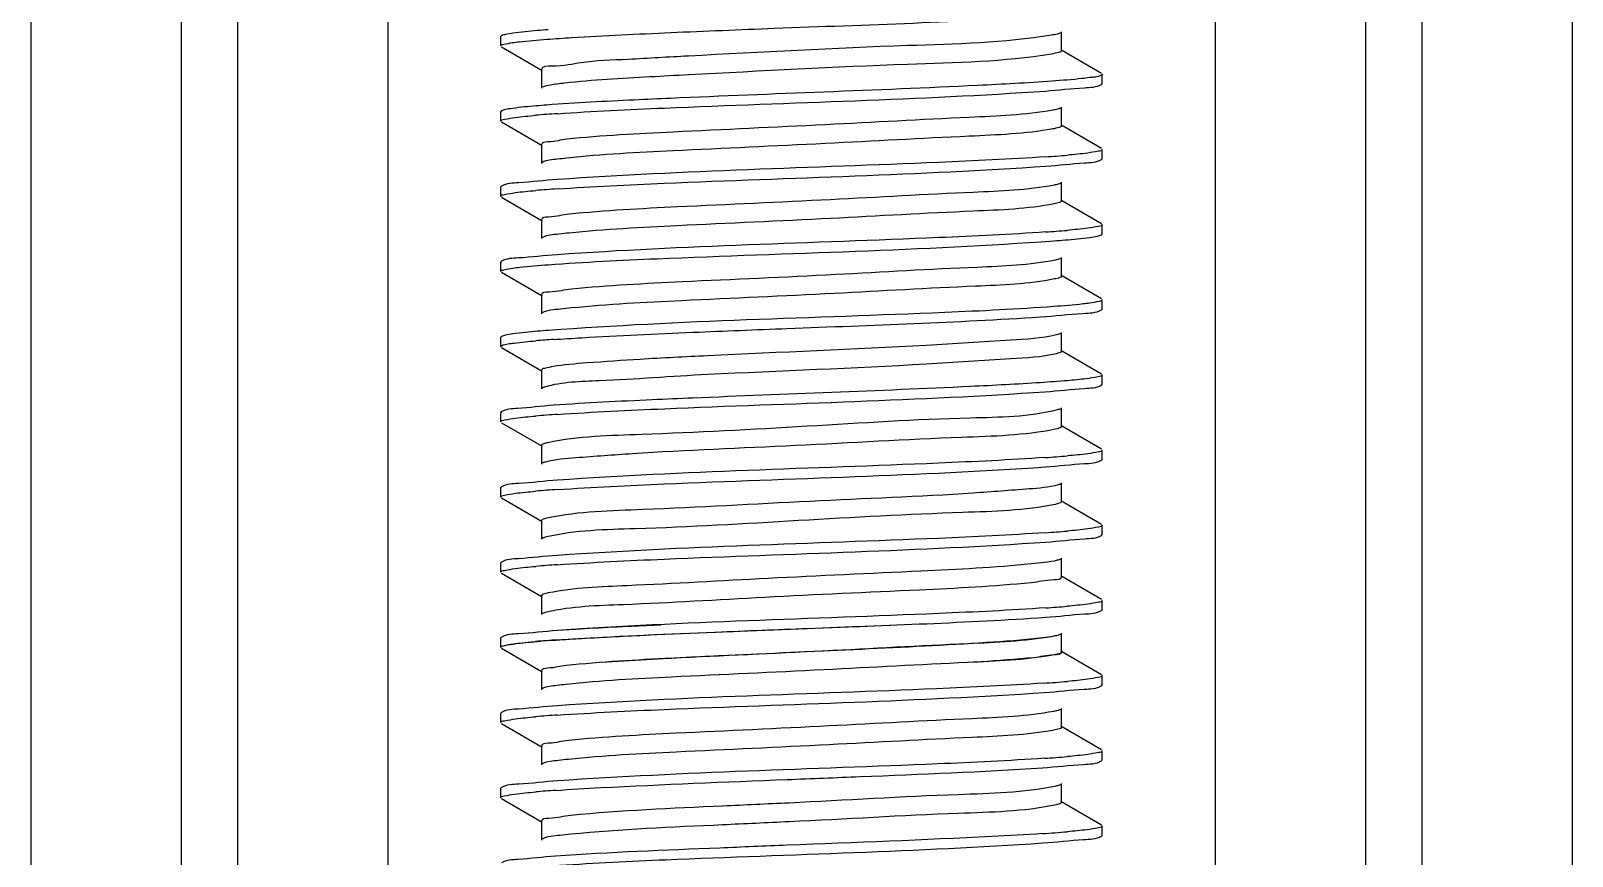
# Model space of a CAD drawing. Extents: x 27938 to 1042331, y -235042 to 1535213.
# Drawn here: x 707864.7 to 708352.9, y 731144.6 to 731406 of the extents above; entities that cross this region are included whole.
import ezdxf

# ---------------------------------------------------------------- set-up
doc = ezdxf.new("R2010")
doc.units = 0
doc.header["$LTSCALE"] = 1000
doc.header["$MEASUREMENT"] = 0

msp = doc.modelspace()

# ---------------------------------------------------------------- linework, layer by layer
at = {"linetype": 'Continuous'}
for p, q in [((707864.69, 733136.51), (707864.69, 728395.48)), ((707912.32, 733136.51), (707912.32, 728395.48)), ((707930.18, 733136.51), (707930.18, 728395.48)), ((707977.8, 733136.51), (707977.8, 728395.48)), ((708239.75, 733136.51), (708239.75, 728395.48)), ((708287.37, 733136.51), (708287.37, 728395.48)), ((708305.23, 733136.51), (708305.23, 728395.48)), ((708352.86, 733136.51), (708352.86, 728395.48)), ((708013.75, 731404.45), (708013.52, 731404.19)), ((708013.52, 731401.22), (708013.52, 731404.19)), ((708013.52, 731401.22), (708013.52, 731404.19)), ((708191.14, 731399.73), (708191.14, 731405.68)), ((708013.75, 731400.96), (708026.67, 731393.47)), ((708203.8, 731392.55), (708190.88, 731400.03)), ((708026.41, 731393.78), (708026.41, 731387.82)), ((708204.03, 731389.31), (708204.03, 731392.29)), ((708204.03, 731389.31), (708204.03, 731392.29)), ((708027.06, 731388.3), (708026.67, 731388.12)), ((708203.8, 731389.05), (708204.03, 731389.31)), ((708013.75, 731380.64), (708013.52, 731380.38)), ((708013.52, 731377.4), (708013.52, 731380.38)), ((708013.52, 731377.4), (708013.52, 731380.38)), ((708191.14, 731375.92), (708191.14, 731381.87)), ((708013.75, 731377.14), (708026.67, 731369.66)), ((708203.8, 731368.74), (708190.88, 731376.22)), ((708026.41, 731369.96), (708026.41, 731364.01)), ((708203.8, 731365.24), (708204.03, 731365.5)), ((708204.03, 731365.5), (708204.03, 731368.47)), ((708204.03, 731365.5), (708204.03, 731368.47)), ((708013.75, 731356.83), (708013.52, 731356.57)), ((708013.52, 731353.59), (708013.52, 731356.57)), ((708013.52, 731353.59), (708013.52, 731356.57)), ((708191.14, 731352.1), (708191.14, 731358.06)), ((708013.75, 731353.33), (708026.67, 731345.85)), ((708203.8, 731344.92), (708190.88, 731352.4)), ((708026.41, 731346.15), (708026.41, 731340.2)), ((708203.8, 731341.42), (708204.03, 731341.69)), ((708204.03, 731341.69), (708204.03, 731344.66)), ((708204.03, 731341.69), (708204.03, 731344.66)), ((708013.75, 731333.02), (708013.52, 731332.76)), ((708013.52, 731329.78), (708013.52, 731332.76)), ((708013.52, 731329.78), (708013.52, 731332.76)), ((708191.14, 731328.29), (708191.14, 731334.24)), ((708013.75, 731329.52), (708026.67, 731322.04)), ((708203.8, 731321.11), (708190.88, 731328.59)), ((708026.41, 731322.34), (708026.41, 731316.38)), ((708203.8, 731317.61), (708204.03, 731317.87)), ((708204.03, 731317.87), (708204.03, 731320.85)), ((708204.03, 731317.87), (708204.03, 731320.85)), ((708013.75, 731309.2), (708013.52, 731308.94)), ((708013.52, 731305.97), (708013.52, 731308.94)), ((708013.52, 731305.97), (708013.52, 731308.94)), ((708191.14, 731304.48), (708191.14, 731310.43)), ((708013.75, 731305.7), (708026.67, 731298.22)), ((708203.8, 731297.3), (708190.88, 731304.78)), ((708026.41, 731298.52), (708026.41, 731292.57)), ((708204.03, 731294.06), (708204.03, 731297.04)), ((708204.03, 731294.06), (708204.03, 731297.04)), ((708203.8, 731293.8), (708204.03, 731294.06)), ((708013.75, 731285.39), (708013.52, 731285.13)), ((708013.52, 731282.15), (708013.52, 731285.13)), ((708013.52, 731282.15), (708013.52, 731285.13)), ((708191.14, 731280.66), (708191.14, 731286.62)), ((708013.75, 731281.89), (708026.67, 731274.41)), ((708189.8, 731279.98), (708189.1, 731279.82)), ((708203.8, 731273.48), (708190.88, 731280.97)), ((708026.41, 731274.71), (708026.41, 731268.76)), ((708204.03, 731270.25), (708204.03, 731273.22)), ((708204.03, 731270.25), (708204.03, 731273.22)), ((708203.8, 731269.99), (708204.03, 731270.25)), ((708191.14, 731256.85), (708191.14, 731262.81)), ((708013.75, 731261.58), (708013.52, 731261.32)), ((708013.52, 731258.34), (708013.52, 731261.32)), ((708013.52, 731258.34), (708013.52, 731261.32)), ((708013.75, 731258.08), (708026.67, 731250.6)), ((708190.08, 731256.24), (708189.14, 731256.01)), ((708203.8, 731249.67), (708190.88, 731257.15)), ((708026.41, 731250.9), (708026.41, 731244.95)), ((708204.03, 731246.43), (708204.03, 731249.41)), ((708204.03, 731246.43), (708204.03, 731249.41)), ((708203.8, 731246.17), (708204.03, 731246.43)), ((708191.14, 731233.04), (708191.14, 731238.99)), ((708013.75, 731237.76), (708013.52, 731237.5)), ((708013.52, 731234.53), (708013.52, 731237.5)), ((708013.52, 731234.53), (708013.52, 731237.5)), ((708013.75, 731234.27), (708026.67, 731226.78)), ((708203.8, 731225.86), (708190.88, 731233.34)), ((708026.41, 731227.09), (708026.41, 731221.13)), ((708204.03, 731222.62), (708204.03, 731225.6)), ((708204.03, 731222.62), (708204.03, 731225.6)), ((708203.8, 731222.36), (708204.03, 731222.62)), ((708013.75, 731213.95), (708013.52, 731213.69)), ((708013.75, 731213.95), (708013.52, 731213.69)), ((708013.52, 731210.72), (708013.52, 731213.69)), ((708013.52, 731210.72), (708013.52, 731213.69)), ((708013.52, 731210.71), (708013.52, 731213.69)), ((708013.52, 731210.71), (708013.52, 731213.69)), ((708191.14, 731209.23), (708191.14, 731215.18)), ((708191.14, 731209.23), (708191.14, 731215.18)), ((708013.75, 731210.46), (708026.67, 731202.97)), ((708013.75, 731210.45), (708021.62, 731205.9)), ((708203.8, 731202.05), (708190.88, 731209.53)), ((708197.15, 731205.9), (708190.88, 731209.53)), ((708026.41, 731203.28), (708026.41, 731197.32)), ((708204.03, 731198.81), (708204.03, 731201.79)), ((708204.03, 731198.81), (708204.03, 731201.79)), ((708203.8, 731198.55), (708204.03, 731198.81)), ((708013.75, 731190.14), (708013.52, 731189.88)), ((708013.52, 731186.9), (708013.52, 731189.88)), ((708013.52, 731186.9), (708013.52, 731189.88)), ((708191.14, 731185.42), (708191.14, 731191.37)), ((708013.75, 731186.64), (708026.67, 731179.16)), ((708203.8, 731178.23), (708190.88, 731185.72)), ((708026.41, 731179.46), (708026.41, 731173.51)), ((708203.8, 731174.74), (708204.03, 731175)), ((708204.03, 731175), (708204.03, 731177.97)), ((708204.03, 731175), (708204.03, 731177.97)), ((708013.75, 731166.33), (708013.52, 731166.07)), ((708013.52, 731163.09), (708013.52, 731166.07)), ((708013.52, 731163.09), (708013.52, 731166.07)), ((708191.14, 731161.6), (708191.14, 731167.56)), ((708013.75, 731162.83), (708026.67, 731155.35)), ((708203.8, 731154.42), (708190.88, 731161.9)), ((708026.41, 731155.65), (708026.41, 731149.7)), ((708203.8, 731150.92), (708204.03, 731151.18)), ((708204.03, 731151.18), (708204.03, 731154.16)), ((708204.03, 731151.18), (708204.03, 731154.16))]:
    msp.add_line(p, q, dxfattribs=at)
for centre, radius, start, end in [((708058.84, 730971.56), 409.13, 93.8351, 94.8035), ((708158.76, 731773.66), 408.46, 273.8387, 274.8044), ((708058.68, 730949.77), 407.09, 93.8488, 94.8033), ((708158.86, 731748.68), 407.29, 273.8479, 274.803), ((708057.23, 730920.34), 388.84, 93.9793, 94.8029), ((708058.91, 730875.43), 410, 93.8293, 94.8034), ((708158.61, 731680.36), 410.42, 273.8243, 274.8053), ((708058.84, 730852.46), 409.17, 93.8348, 94.8035), ((708158.76, 731654.63), 408.5, 273.8383, 274.8044), ((708058.68, 730830.65), 407.16, 93.8484, 94.8033), ((708158.86, 731629.62), 407.3, 273.8478, 274.803), ((708058.88, 730804.39), 409.61, 93.832, 94.8034), ((708054.58, 730857.1), 356.73, 94.4326, 94.598), ((708157.94, 731617.21), 418.74, 273.7685, 274.8061), ((708058.92, 730780.05), 410.14, 93.8284, 94.8033), ((708158.31, 731588.76), 414.08, 273.7992, 274.806), ((708057.97, 730768.16), 398.17, 93.9046, 94.8082), ((708157.4, 731576.5), 425.67, 273.7272, 274.8014)]:
    msp.add_arc(centre, radius, start, end, dxfattribs=at)
for points, knots in [([(708067.36, 731405.47), (708078.27, 731405.95), (708118.54, 731407.64), (708158.84, 731408.79), (708188.14, 731410.9)], [0, 0, 0, 0, 0.271117, 1, 1, 1, 1]), ([(708017.36, 731405.27), (708016.57, 731405.16), (708015.37, 731404.95), (708014.13, 731404.67), (708013.75, 731404.45)], [0, 0, 0, 0, 0.642818, 1, 1, 1, 1]), ([(708028.58, 731406.35), (708027.42, 731406.27), (708023.68, 731405.97), (708019.94, 731405.64), (708017.36, 731405.27)], [0, 0, 0, 0, 0.307553, 1, 1, 1, 1]), ([(708028.12, 731403.34), (708030.74, 731403.54), (708043.81, 731404.4), (708056.9, 731405), (708067.36, 731405.47)], [0, 0, 0, 0, 0.200445, 1, 1, 1, 1]), ([(708187.91, 731404.62), (708172.89, 731402.12), (708134.34, 731401.4), (708096.09, 731399.21), (708072.96, 731398.02)], [0, 0, 0, 0, 0.396629, 1, 1, 1, 1]), ([(708190.87, 731405.38), (708190.55, 731405.19), (708189.54, 731404.92), (708188.54, 731404.72), (708187.91, 731404.62)], [0, 0, 0, 0, 0.371007, 1, 1, 1, 1]), ([(708013.52, 731401.22), (708013.52, 731401.58), (708015.34, 731401.9), (708016.31, 731402.15), (708017.25, 731402.28)], [0, 0, 0, 0, 0.275146, 1, 1, 1, 1]), ([(708017.25, 731402.28), (708017.94, 731402.38), (708021.55, 731402.83), (708025.19, 731403.12), (708028.12, 731403.34)], [0, 0, 0, 0, 0.191295, 1, 1, 1, 1]), ([(708191.14, 731399.73), (708191.13, 731399.4), (708189.61, 731399.01), (708188.72, 731398.8), (708187.91, 731398.66)], [0, 0, 0, 0, 0.282134, 1, 1, 1, 1]), ([(708072.96, 731398.02), (708066.59, 731397.7), (708055.62, 731396.93), (708040.02, 731396.46), (708032.94, 731394.63), (708026.41, 731394.9), (708026.41, 731393.78)], [0, 0, 0, 0, 0.408517, 0.726153, 0.927696, 1, 1, 1, 1]), ([(708187.91, 731398.66), (708172.89, 731396.17), (708134.34, 731395.45), (708096.09, 731393.25), (708072.96, 731392.07)], [0, 0, 0, 0, 0.396629, 1, 1, 1, 1]), ([(708033.74, 731389.43), (708032.97, 731389.35), (708030.73, 731389.05), (708028.45, 731388.81), (708027.06, 731388.3)], [0, 0, 0, 0, 0.345772, 1, 1, 1, 1]), ([(708072.96, 731392.07), (708068.87, 731391.86), (708055.79, 731391.14), (708042.69, 731390.43), (708033.74, 731389.43)], [0, 0, 0, 0, 0.312724, 1, 1, 1, 1]), ([(708188.14, 731390.07), (708180.3, 731389.5), (708140.05, 731387.39), (708099.77, 731386.06), (708067.36, 731384.63)], [0, 0, 0, 0, 0.195012, 1, 1, 1, 1]), ([(708199.96, 731391.18), (708199.21, 731391.07), (708195.28, 731390.6), (708191.33, 731390.3), (708188.14, 731390.07)], [0, 0, 0, 0, 0.191606, 1, 1, 1, 1]), ([(708204.03, 731392.29), (708204.03, 731392.16), (708202.57, 731391.26), (708201.25, 731391.35), (708199.96, 731391.18)], [0, 0, 0, 0, 0.088343, 1, 1, 1, 1]), ([(708067.36, 731384.63), (708063.51, 731384.46), (708050.42, 731383.86), (708037.34, 731383.2), (708028.12, 731382.51)], [0, 0, 0, 0, 0.294264, 1, 1, 1, 1]), ([(708031.48, 731379.77), (708042.76, 731380.54), (708094.3, 731383.02), (708145.91, 731384.21), (708186.11, 731386.95)], [0, 0, 0, 0, 0.219188, 1, 1, 1, 1]), ([(708186.11, 731386.95), (708190.2, 731387.23), (708195.94, 731388.02), (708202.2, 731388.13), (708203.8, 731389.05)], [0, 0, 0, 0, 0.690234, 1, 1, 1, 1]), ([(708017.25, 731381.44), (708016.49, 731381.33), (708015.32, 731381.13), (708014.12, 731380.86), (708013.75, 731380.64)], [0, 0, 0, 0, 0.641633, 1, 1, 1, 1]), ([(708028.12, 731382.51), (708027.01, 731382.42), (708023.38, 731382.13), (708019.74, 731381.8), (708017.25, 731381.44)], [0, 0, 0, 0, 0.307541, 1, 1, 1, 1]), ([(708188.35, 731380.88), (708179.64, 731379.33), (708155.51, 731378.38), (708115.47, 731376.13), (708072.95, 731374.23), (708045.62, 731372.84), (708034.44, 731371.65)], [0, 0, 0, 0, 0.172177, 0.467909, 0.781292, 1, 1, 1, 1]), ([(708190.87, 731381.57), (708190.59, 731381.4), (708189.74, 731381.15), (708188.89, 731380.98), (708188.35, 731380.88)], [0, 0, 0, 0, 0.377707, 1, 1, 1, 1]), ([(708013.52, 731377.4), (708013.52, 731377.84), (708015.81, 731378.12), (708016.96, 731378.44), (708018.11, 731378.59)], [0, 0, 0, 0, 0.271545, 1, 1, 1, 1]), ([(708188.35, 731374.93), (708179.64, 731373.37), (708155.51, 731372.42), (708115.47, 731370.18), (708072.95, 731368.28), (708045.62, 731366.89), (708034.44, 731365.7)], [0, 0, 0, 0, 0.172177, 0.467909, 0.781292, 1, 1, 1, 1]), ([(708191.14, 731375.92), (708191.13, 731375.63), (708189.84, 731375.24), (708189.05, 731375.05), (708188.35, 731374.93)], [0, 0, 0, 0, 0.285905, 1, 1, 1, 1]), ([(708034.44, 731371.65), (708032.43, 731371.44), (708030.52, 731370.84), (708026.41, 731370.7), (708026.41, 731369.96)], [0, 0, 0, 0, 0.73335, 1, 1, 1, 1]), ([(708034.44, 731365.7), (708033.46, 731365.59), (708030.89, 731365.21), (708028.1, 731365.14), (708026.67, 731364.31)], [0, 0, 0, 0, 0.372967, 1, 1, 1, 1]), ([(708186.11, 731366.11), (708174.83, 731365.34), (708123.28, 731362.86), (708071.68, 731361.67), (708031.48, 731358.93)], [0, 0, 0, 0, 0.219095, 1, 1, 1, 1]), ([(708186.19, 731363.14), (708190.26, 731363.42), (708195.98, 731364.21), (708202.21, 731364.32), (708203.8, 731365.24)], [0, 0, 0, 0, 0.690139, 1, 1, 1, 1]), ([(708204.03, 731368.47), (708204.03, 731368.04), (708201.76, 731367.76), (708200.61, 731367.45), (708199.46, 731367.3)], [0, 0, 0, 0, 0.271629, 1, 1, 1, 1]), ([(708031.35, 731355.95), (708042.64, 731356.72), (708094.25, 731359.21), (708145.93, 731360.39), (708186.19, 731363.14)], [0, 0, 0, 0, 0.218979, 1, 1, 1, 1]), ([(708031.48, 731358.93), (708027.37, 731358.65), (708021.62, 731357.86), (708015.35, 731357.75), (708013.75, 731356.83)], [0, 0, 0, 0, 0.690277, 1, 1, 1, 1]), ([(708188.76, 731357.14), (708180.35, 731355.52), (708156.6, 731354.67), (708116.92, 731352.36), (708074.22, 731350.5), (708046.59, 731349.08), (708035.17, 731347.91)], [0, 0, 0, 0, 0.167069, 0.460858, 0.776177, 1, 1, 1, 1]), ([(708190.87, 731357.75), (708190.63, 731357.61), (708189.92, 731357.39), (708189.21, 731357.23), (708188.76, 731357.14)], [0, 0, 0, 0, 0.385224, 1, 1, 1, 1]), ([(708013.52, 731353.59), (708013.52, 731354.02), (708015.79, 731354.31), (708016.94, 731354.62), (708018.09, 731354.77)], [0, 0, 0, 0, 0.271633, 1, 1, 1, 1]), ([(708188.76, 731351.19), (708180.35, 731349.57), (708156.6, 731348.72), (708116.92, 731346.41), (708074.22, 731344.54), (708046.59, 731343.13), (708035.17, 731341.96)], [0, 0, 0, 0, 0.167069, 0.460858, 0.776177, 1, 1, 1, 1]), ([(708191.13, 731352.1), (708191.13, 731351.85), (708190.05, 731351.47), (708189.36, 731351.31), (708188.76, 731351.19)], [0, 0, 0, 0, 0.290456, 1, 1, 1, 1]), ([(708035.17, 731347.91), (708032.98, 731347.69), (708030.92, 731347.03), (708026.41, 731346.95), (708026.42, 731346.15)], [0, 0, 0, 0, 0.734177, 1, 1, 1, 1]), ([(708035.17, 731341.96), (708034.1, 731341.85), (708031.29, 731341.44), (708028.23, 731341.4), (708026.67, 731340.5)], [0, 0, 0, 0, 0.374915, 1, 1, 1, 1]), ([(708186.19, 731342.3), (708174.9, 731341.53), (708123.29, 731339.05), (708071.61, 731337.86), (708031.35, 731335.11)], [0, 0, 0, 0, 0.219017, 1, 1, 1, 1]), ([(708188.74, 731339.51), (708189.9, 731339.59), (708193.7, 731339.89), (708197.5, 731340.23), (708200.12, 731340.6)], [0, 0, 0, 0, 0.307338, 1, 1, 1, 1]), ([(708204.03, 731344.66), (708204.03, 731344.23), (708201.75, 731343.94), (708200.6, 731343.63), (708199.45, 731343.48)], [0, 0, 0, 0, 0.271602, 1, 1, 1, 1]), ([(708200.12, 731340.6), (708200.92, 731340.71), (708202.15, 731340.92), (708203.41, 731341.2), (708203.8, 731341.42)], [0, 0, 0, 0, 0.643592, 1, 1, 1, 1]), ([(708028.63, 731331.94), (708040.09, 731332.79), (708093.46, 731335.39), (708146.91, 731336.45), (708188.74, 731339.51)], [0, 0, 0, 0, 0.215017, 1, 1, 1, 1]), ([(708013.52, 731329.78), (708013.52, 731330.15), (708015.41, 731330.47), (708016.41, 731330.72), (708017.38, 731330.86)], [0, 0, 0, 0, 0.274546, 1, 1, 1, 1]), ([(708031.35, 731335.11), (708027.28, 731334.83), (708021.57, 731334.04), (708015.34, 731333.93), (708013.75, 731333.02)], [0, 0, 0, 0, 0.690149, 1, 1, 1, 1]), ([(708017.38, 731330.86), (708018.09, 731330.96), (708021.83, 731331.42), (708025.59, 731331.72), (708028.63, 731331.94)], [0, 0, 0, 0, 0.19129, 1, 1, 1, 1]), ([(708189.14, 731333.41), (708181.03, 731331.7), (708157.67, 731330.98), (708118.38, 731328.58), (708075.51, 731326.76), (708047.59, 731325.33), (708035.93, 731324.18)], [0, 0, 0, 0, 0.161939, 0.453776, 0.771039, 1, 1, 1, 1]), ([(708190.87, 731333.94), (708190.67, 731333.82), (708190.09, 731333.62), (708189.5, 731333.48), (708189.14, 731333.41)], [0, 0, 0, 0, 0.393704, 1, 1, 1, 1]), ([(708188.94, 731327.41), (708180.72, 731325.76), (708157.31, 731324.97), (708118, 731322.63), (708075.3, 731320.79), (708047.52, 731319.37), (708035.93, 731318.22)], [0, 0, 0, 0, 0.164046, 0.455922, 0.77202, 1, 1, 1, 1]), ([(708191.13, 731328.29), (708191.13, 731328.06), (708190.15, 731327.67), (708189.5, 731327.53), (708188.94, 731327.41)], [0, 0, 0, 0, 0.292762, 1, 1, 1, 1]), ([(708035.93, 731324.18), (708033.55, 731323.94), (708031.33, 731323.22), (708026.41, 731323.2), (708026.42, 731322.34)], [0, 0, 0, 0, 0.734857, 1, 1, 1, 1]), ([(708035.93, 731318.22), (708034.75, 731318.11), (708031.7, 731317.67), (708028.36, 731317.67), (708026.67, 731316.69)], [0, 0, 0, 0, 0.376685, 1, 1, 1, 1]), ([(708188.74, 731318.67), (708177.24, 731317.83), (708123.87, 731315.23), (708070.42, 731314.18), (708028.63, 731311.11)], [0, 0, 0, 0, 0.215701, 1, 1, 1, 1]), ([(708184.48, 731315.4), (708188.96, 731315.69), (708195.22, 731316.56), (708202.06, 731316.62), (708203.8, 731317.61)], [0, 0, 0, 0, 0.691739, 1, 1, 1, 1]), ([(708200.12, 731319.76), (708199.39, 731319.66), (708195.61, 731319.2), (708191.81, 731318.9), (708188.74, 731318.67)], [0, 0, 0, 0, 0.191465, 1, 1, 1, 1]), ([(708204.03, 731320.85), (708204.03, 731320.47), (708202.11, 731320.16), (708201.1, 731319.9), (708200.12, 731319.76)], [0, 0, 0, 0, 0.27426, 1, 1, 1, 1]), ([(708074.38, 731310.52), (708084.34, 731310.94), (708121.05, 731312.45), (708157.77, 731313.65), (708184.48, 731315.4)], [0, 0, 0, 0, 0.271359, 1, 1, 1, 1]), ([(708013.52, 731305.97), (708013.52, 731306.1), (708015.07, 731307.02), (708016.44, 731306.92), (708017.79, 731307.1)], [0, 0, 0, 0, 0.087421, 1, 1, 1, 1]), ([(708017.38, 731310.02), (708016.59, 731309.91), (708015.37, 731309.7), (708014.14, 731309.42), (708013.75, 731309.2)], [0, 0, 0, 0, 0.642986, 1, 1, 1, 1]), ([(708028.63, 731311.11), (708027.48, 731311.02), (708023.72, 731310.73), (708019.96, 731310.39), (708017.38, 731310.02)], [0, 0, 0, 0, 0.307532, 1, 1, 1, 1]), ([(708030.24, 731308.25), (708033.22, 731308.45), (708047.92, 731309.37), (708062.64, 731310.02), (708074.38, 731310.52)], [0, 0, 0, 0, 0.202501, 1, 1, 1, 1]), ([(708189.49, 731309.67), (708184.77, 731308.58), (708170.93, 731307.81), (708134.19, 731305.35), (708102.12, 731304.22), (708079.04, 731303.08)], [0, 0, 0, 0, 0.131194, 0.373535, 1, 1, 1, 1]), ([(708190.87, 731310.13), (708190.7, 731310.03), (708190.24, 731309.86), (708189.77, 731309.74), (708189.49, 731309.67)], [0, 0, 0, 0, 0.40332, 1, 1, 1, 1]), ([(708079.04, 731303.08), (708071.91, 731302.73), (708059.05, 731302.08), (708043.11, 731300.99), (708032.3, 731300.15), (708028.17, 731299.28), (708026.41, 731298.89), (708026.42, 731298.52)], [0, 0, 0, 0, 0.404312, 0.722616, 0.926229, 0.979509, 1, 1, 1, 1]), ([(708189.49, 731303.72), (708184.77, 731302.63), (708170.93, 731301.86), (708134.19, 731299.4), (708102.12, 731298.26), (708079.04, 731297.12)], [0, 0, 0, 0, 0.131194, 0.373535, 1, 1, 1, 1]), ([(708191.13, 731304.48), (708191.13, 731304.29), (708190.42, 731303.94), (708189.91, 731303.81), (708189.49, 731303.72)], [0, 0, 0, 0, 0.302831, 1, 1, 1, 1]), ([(708079.04, 731297.12), (708067.59, 731296.56), (708050.5, 731295.13), (708032.99, 731294.8), (708027.43, 731293.17)], [0, 0, 0, 0, 0.664278, 1, 1, 1, 1]), ([(708204.03, 731297.04), (708204.03, 731296.56), (708201.5, 731296.3), (708200.25, 731295.95), (708198.98, 731295.8)], [0, 0, 0, 0, 0.270133, 1, 1, 1, 1]), ([(708027.43, 731293.17), (708027.28, 731293.12), (708027.03, 731293.04), (708026.78, 731292.93), (708026.67, 731292.87)], [0, 0, 0, 0, 0.571302, 1, 1, 1, 1]), ([(708031.53, 731284.52), (708042.8, 731285.29), (708094.28, 731287.77), (708145.83, 731288.96), (708185.98, 731291.69)], [0, 0, 0, 0, 0.219183, 1, 1, 1, 1]), ([(708184.48, 731294.56), (708177.09, 731294.08), (708140.4, 731292.19), (708103.69, 731290.93), (708074.38, 731289.68)], [0, 0, 0, 0, 0.201596, 1, 1, 1, 1]), ([(708185.98, 731291.69), (708190.1, 731291.97), (708195.89, 731292.77), (708202.19, 731292.88), (708203.8, 731293.8)], [0, 0, 0, 0, 0.690375, 1, 1, 1, 1]), ([(708030.24, 731287.41), (708026.43, 731287.14), (708021.07, 731286.4), (708015.25, 731286.25), (708013.75, 731285.39)], [0, 0, 0, 0, 0.688907, 1, 1, 1, 1]), ([(708074.38, 731289.68), (708070.09, 731289.5), (708055.38, 731288.85), (708040.66, 731288.14), (708030.24, 731287.41)], [0, 0, 0, 0, 0.291422, 1, 1, 1, 1]), ([(708013.52, 731282.15), (708013.52, 731282.59), (708015.81, 731282.87), (708016.97, 731283.19), (708018.13, 731283.34)], [0, 0, 0, 0, 0.271499, 1, 1, 1, 1]), ([(708189.8, 731285.93), (708180.85, 731283.64), (708154.04, 731283.48), (708110.29, 731280.64), (708065.74, 731278.22), (708038.15, 731277.57), (708028.45, 731275.56)], [0, 0, 0, 0, 0.171431, 0.491399, 0.816224, 1, 1, 1, 1]), ([(708190.87, 731286.32), (708190.74, 731286.24), (708190.38, 731286.09), (708190.02, 731285.99), (708189.8, 731285.93)], [0, 0, 0, 0, 0.414289, 1, 1, 1, 1]), ([(708189.1, 731279.82), (708179.38, 731277.8), (708151.73, 731277.2), (708107.24, 731274.41), (708066.41, 731272.95), (708040.09, 731270.93), (708030.83, 731270.25), (708027.71, 731269.43)], [0, 0, 0, 0, 0.184068, 0.509201, 0.829117, 0.940109, 1, 1, 1, 1]), ([(708191.13, 731280.66), (708191.13, 731280.51), (708190.58, 731280.18), (708190.14, 731280.07), (708189.8, 731279.98)], [0, 0, 0, 0, 0.311313, 1, 1, 1, 1]), ([(708028.45, 731275.56), (708027.93, 731275.45), (708027.32, 731275.31), (708026.42, 731274.93), (708026.42, 731274.71)], [0, 0, 0, 0, 0.705293, 1, 1, 1, 1]), ([(708204.03, 731273.22), (708204.03, 731272.79), (708201.76, 731272.51), (708200.61, 731272.19), (708199.46, 731272.04)], [0, 0, 0, 0, 0.271599, 1, 1, 1, 1]), ([(708027.71, 731269.43), (708027.5, 731269.38), (708027.15, 731269.28), (708026.81, 731269.14), (708026.68, 731269.06)], [0, 0, 0, 0, 0.58408, 1, 1, 1, 1]), ([(708031.48, 731260.71), (708042.76, 731261.47), (708094.3, 731263.96), (708145.91, 731265.15), (708186.1, 731267.88)], [0, 0, 0, 0, 0.219191, 1, 1, 1, 1]), ([(708185.98, 731270.85), (708174.7, 731270.09), (708123.22, 731267.61), (708071.67, 731266.41), (708031.53, 731263.69)], [0, 0, 0, 0, 0.219354, 1, 1, 1, 1]), ([(708186.1, 731267.88), (708190.2, 731268.16), (708195.94, 731268.96), (708202.2, 731269.07), (708203.8, 731269.99)], [0, 0, 0, 0, 0.690237, 1, 1, 1, 1]), ([(708031.53, 731263.69), (708027.41, 731263.41), (708021.64, 731262.61), (708015.36, 731262.5), (708013.75, 731261.58)], [0, 0, 0, 0, 0.690331, 1, 1, 1, 1]), ([(708190.88, 731262.5), (708190.77, 731262.44), (708190.51, 731262.33), (708190.24, 731262.24), (708190.08, 731262.2)], [0, 0, 0, 0, 0.426856, 1, 1, 1, 1]), ([(708013.52, 731258.34), (708013.52, 731258.77), (708015.81, 731259.06), (708016.96, 731259.37), (708018.11, 731259.52)], [0, 0, 0, 0, 0.271543, 1, 1, 1, 1]), ([(708190.08, 731262.2), (708187.1, 731261.34), (708178.03, 731260.7), (708151.93, 731258.62), (708111.02, 731257.2), (708066.26, 731254.39), (708038.36, 731253.77), (708028.51, 731251.76)], [0, 0, 0, 0, 0.057446, 0.166902, 0.486553, 0.813832, 1, 1, 1, 1]), ([(708189.14, 731256.01), (708179.55, 731254), (708152.21, 731253.37), (708107.95, 731250.91), (708064.12, 731248.23), (708037.2, 731247.85), (708028.02, 731245.69)], [0, 0, 0, 0, 0.181951, 0.50465, 0.824728, 1, 1, 1, 1]), ([(708191.13, 731256.85), (708191.13, 731256.72), (708190.72, 731256.42), (708190.35, 731256.32), (708190.08, 731256.24)], [0, 0, 0, 0, 0.321911, 1, 1, 1, 1]), ([(708028.51, 731251.76), (708027.98, 731251.65), (708027.35, 731251.5), (708026.42, 731251.12), (708026.42, 731250.9)], [0, 0, 0, 0, 0.706048, 1, 1, 1, 1]), ([(708204.03, 731249.41), (708204.03, 731248.98), (708201.76, 731248.69), (708200.61, 731248.38), (708199.47, 731248.23)], [0, 0, 0, 0, 0.271629, 1, 1, 1, 1]), ([(708028.02, 731245.69), (708027.74, 731245.63), (708027.29, 731245.51), (708026.84, 731245.34), (708026.68, 731245.25)], [0, 0, 0, 0, 0.595248, 1, 1, 1, 1]), ([(708031.36, 731236.88), (708042.64, 731237.66), (708094.26, 731240.14), (708145.93, 731241.33), (708186.19, 731244.08)], [0, 0, 0, 0, 0.218987, 1, 1, 1, 1]), ([(708186.1, 731247.05), (708174.83, 731246.28), (708123.28, 731243.8), (708071.68, 731242.61), (708031.48, 731239.87)], [0, 0, 0, 0, 0.2191, 1, 1, 1, 1]), ([(708186.19, 731244.08), (708190.26, 731244.35), (708195.98, 731245.15), (708202.21, 731245.26), (708203.8, 731246.17)], [0, 0, 0, 0, 0.69014, 1, 1, 1, 1]), ([(708031.48, 731239.87), (708027.38, 731239.59), (708021.62, 731238.79), (708015.35, 731238.68), (708013.75, 731237.76)], [0, 0, 0, 0, 0.690279, 1, 1, 1, 1]), ([(708190.88, 731238.69), (708190.54, 731238.5), (708187.43, 731237.67), (708184.29, 731237.41), (708181.52, 731237.14)], [0, 0, 0, 0, 0.122149, 1, 1, 1, 1]), ([(708013.52, 731234.53), (708013.52, 731234.96), (708015.79, 731235.24), (708016.94, 731235.56), (708018.09, 731235.71)], [0, 0, 0, 0, 0.27163, 1, 1, 1, 1]), ([(708181.52, 731237.14), (708169.91, 731236), (708142.12, 731234.58), (708099.43, 731232.74), (708060.17, 731230.4), (708036.79, 731229.61), (708028.59, 731227.96)], [0, 0, 0, 0, 0.228484, 0.544623, 0.836244, 1, 1, 1, 1]), ([(708181.52, 731231.19), (708169.74, 731230.03), (708141.59, 731228.59), (708098.48, 731226.79), (708059.27, 731224.29), (708036.04, 731223.71), (708028.12, 731221.91)], [0, 0, 0, 0, 0.230953, 0.550009, 0.841524, 1, 1, 1, 1]), ([(708191.13, 731233.04), (708191.14, 731232.17), (708186.17, 731232.16), (708183.92, 731231.42), (708181.52, 731231.19)], [0, 0, 0, 0, 0.265061, 1, 1, 1, 1]), ([(708028.59, 731227.96), (708028.04, 731227.85), (708027.4, 731227.7), (708026.42, 731227.32), (708026.42, 731227.09)], [0, 0, 0, 0, 0.707083, 1, 1, 1, 1]), ([(708204.03, 731225.6), (708204.03, 731225.17), (708201.75, 731224.88), (708200.6, 731224.57), (708199.45, 731224.42)], [0, 0, 0, 0, 0.271603, 1, 1, 1, 1]), ([(708028.12, 731221.91), (708027.82, 731221.84), (708027.33, 731221.71), (708026.85, 731221.54), (708026.68, 731221.43)], [0, 0, 0, 0, 0.598262, 1, 1, 1, 1]), ([(708186.19, 731223.24), (708174.9, 731222.47), (708123.29, 731219.98), (708071.61, 731218.8), (708031.36, 731216.05)], [0, 0, 0, 0, 0.219015, 1, 1, 1, 1]), ([(708081.63, 731215.57), (708091.32, 731215.97), (708126.16, 731217.4), (708161.03, 731218.55), (708186.14, 731220.26)], [0, 0, 0, 0, 0.278136, 1, 1, 1, 1]), ([(708186.14, 731220.26), (708190.23, 731220.54), (708195.96, 731221.33), (708202.2, 731221.44), (708203.8, 731222.36)], [0, 0, 0, 0, 0.690177, 1, 1, 1, 1]), ([(708031.36, 731216.05), (708027.28, 731215.77), (708021.57, 731214.98), (708015.34, 731214.87), (708013.75, 731213.95)], [0, 0, 0, 0, 0.690152, 1, 1, 1, 1]), ([(708031.4, 731216.05), (708027.32, 731215.77), (708021.59, 731214.98), (708015.35, 731214.87), (708013.75, 731213.95)], [0, 0, 0, 0, 0.690202, 1, 1, 1, 1]), ([(708027.01, 731212.76), (708030.48, 731213.03), (708048.68, 731214.2), (708066.9, 731214.96), (708081.63, 731215.57)], [0, 0, 0, 0, 0.191198, 1, 1, 1, 1]), ([(708064.27, 731217.8), (708061.14, 731217.66), (708050.18, 731217.15), (708039.22, 731216.59), (708031.4, 731216.05)], [0, 0, 0, 0, 0.286136, 1, 1, 1, 1]), ([(708031.5, 731213.08), (708038.43, 731213.55), (708073.54, 731215.42), (708108.67, 731216.63), (708136.86, 731217.8)], [0, 0, 0, 0, 0.197351, 1, 1, 1, 1]), ([(708188.22, 731214.17), (708179.42, 731212.63), (708155.17, 731211.66), (708115.02, 731209.43), (708072.57, 731207.52), (708045.33, 731206.14), (708034.22, 731204.94)], [0, 0, 0, 0, 0.173733, 0.470057, 0.78285, 1, 1, 1, 1]), ([(708190.88, 731214.88), (708190.56, 731214.7), (708187.71, 731213.91), (708184.82, 731213.66), (708182.28, 731213.41)], [0, 0, 0, 0, 0.124256, 1, 1, 1, 1]), ([(708190.87, 731214.88), (708190.58, 731214.71), (708189.68, 731214.45), (708188.79, 731214.27), (708188.22, 731214.17)], [0, 0, 0, 0, 0.375581, 1, 1, 1, 1]), ([(708013.52, 731210.72), (708013.52, 731211.15), (708015.81, 731211.44), (708016.97, 731211.75), (708018.12, 731211.9)], [0, 0, 0, 0, 0.271516, 1, 1, 1, 1]), ([(708013.52, 731210.71), (708013.52, 731211.02), (708015.02, 731211.36), (708015.86, 731211.56), (708016.64, 731211.69)], [0, 0, 0, 0, 0.278908, 1, 1, 1, 1]), ([(708016.64, 731211.69), (708017.23, 731211.78), (708020.33, 731212.2), (708023.45, 731212.47), (708025.98, 731212.67)], [0, 0, 0, 0, 0.190214, 1, 1, 1, 1]), ([(708182.28, 731213.41), (708176.6, 731212.83), (708144.29, 731210.65), (708111.94, 731209.41), (708085.3, 731208.13)], [0, 0, 0, 0, 0.176303, 1, 1, 1, 1]), ([(708191.13, 731209.23), (708191.14, 731208.42), (708186.58, 731208.35), (708184.49, 731207.68), (708182.28, 731207.45)], [0, 0, 0, 0, 0.265734, 1, 1, 1, 1]), ([(708191.14, 731209.23), (708191.13, 731208.93), (708189.77, 731208.54), (708188.96, 731208.35), (708188.22, 731208.22)], [0, 0, 0, 0, 0.284681, 1, 1, 1, 1]), ([(708034.22, 731204.94), (708032.27, 731204.73), (708030.41, 731204.15), (708026.41, 731203.99), (708026.41, 731203.28)], [0, 0, 0, 0, 0.733065, 1, 1, 1, 1]), ([(708188.22, 731208.22), (708179.42, 731206.68), (708155.17, 731205.7), (708115.02, 731203.48), (708072.57, 731201.57), (708045.33, 731200.19), (708034.22, 731198.99)], [0, 0, 0, 0, 0.173733, 0.470057, 0.78285, 1, 1, 1, 1]), ([(708085.3, 731208.13), (708081.53, 731207.95), (708068.2, 731207.29), (708054.87, 731206.58), (708045.33, 731205.89)], [0, 0, 0, 0, 0.28332, 1, 1, 1, 1]), ([(708182.28, 731207.45), (708180.89, 731207.31), (708173.92, 731206.68), (708166.95, 731206.23), (708161.37, 731205.9)], [0, 0, 0, 0, 0.200678, 1, 1, 1, 1]), ([(708034.22, 731198.99), (708033.28, 731198.88), (708030.78, 731198.51), (708028.06, 731198.43), (708026.67, 731197.62)], [0, 0, 0, 0, 0.372335, 1, 1, 1, 1]), ([(708185.47, 731199.38), (708174.16, 731198.62), (708122.84, 731196.16), (708071.45, 731194.97), (708031.5, 731192.25)], [0, 0, 0, 0, 0.220579, 1, 1, 1, 1]), ([(708204.03, 731201.79), (708204.03, 731201.35), (708201.71, 731201.07), (708200.54, 731200.75), (708199.38, 731200.6)], [0, 0, 0, 0, 0.271295, 1, 1, 1, 1]), ([(708031.54, 731189.27), (708042.78, 731190.04), (708094.18, 731192.51), (708145.65, 731193.72), (708185.75, 731196.42)], [0, 0, 0, 0, 0.218972, 1, 1, 1, 1]), ([(708185.75, 731196.42), (708189.93, 731196.71), (708195.79, 731197.52), (708202.17, 731197.62), (708203.8, 731198.55)], [0, 0, 0, 0, 0.690613, 1, 1, 1, 1]), ([(708031.5, 731192.25), (708027.39, 731191.97), (708021.63, 731191.17), (708015.35, 731191.06), (708013.75, 731190.14)], [0, 0, 0, 0, 0.690305, 1, 1, 1, 1]), ([(708188.64, 731190.43), (708180.13, 731188.83), (708156.27, 731187.95), (708116.48, 731185.66), (708073.83, 731183.79), (708046.29, 731182.38), (708034.94, 731181.2)], [0, 0, 0, 0, 0.168631, 0.463014, 0.777741, 1, 1, 1, 1]), ([(708190.87, 731191.07), (708190.62, 731190.92), (708189.87, 731190.69), (708189.11, 731190.52), (708188.64, 731190.43)], [0, 0, 0, 0, 0.382833, 1, 1, 1, 1]), ([(708013.52, 731186.9), (708013.52, 731187.34), (708015.81, 731187.62), (708016.97, 731187.94), (708018.13, 731188.09)], [0, 0, 0, 0, 0.271492, 1, 1, 1, 1]), ([(708188.64, 731184.48), (708180.13, 731182.88), (708156.27, 731182), (708116.48, 731179.71), (708073.83, 731177.83), (708046.29, 731176.43), (708034.94, 731175.25)], [0, 0, 0, 0, 0.168631, 0.463014, 0.777741, 1, 1, 1, 1]), ([(708191.14, 731185.42), (708191.13, 731185.15), (708189.99, 731184.76), (708189.27, 731184.6), (708188.64, 731184.48)], [0, 0, 0, 0, 0.288971, 1, 1, 1, 1]), ([(708034.94, 731181.2), (708032.81, 731180.98), (708030.8, 731180.34), (708026.41, 731180.24), (708026.42, 731179.46)], [0, 0, 0, 0, 0.733941, 1, 1, 1, 1]), ([(708034.94, 731175.25), (708033.9, 731175.14), (708031.16, 731174.74), (708028.19, 731174.69), (708026.67, 731173.81)], [0, 0, 0, 0, 0.37434, 1, 1, 1, 1]), ([(708185.75, 731175.59), (708174.46, 731174.82), (708123.06, 731172.35), (708071.59, 731171.16), (708031.54, 731168.44)], [0, 0, 0, 0, 0.219886, 1, 1, 1, 1]), ([(708185.07, 731172.57), (708189.41, 731172.85), (708195.49, 731173.69), (708202.11, 731173.77), (708203.8, 731174.74)], [0, 0, 0, 0, 0.691254, 1, 1, 1, 1]), ([(708204.03, 731177.97), (708204.03, 731177.54), (708201.74, 731177.26), (708200.58, 731176.94), (708199.43, 731176.79)], [0, 0, 0, 0, 0.27148, 1, 1, 1, 1]), ([(708104.23, 731168.86), (708111.94, 731169.17), (708138.89, 731170.26), (708165.86, 731171.29), (708185.07, 731172.57)], [0, 0, 0, 0, 0.286007, 1, 1, 1, 1]), ([(708031.54, 731168.44), (708027.42, 731168.16), (708021.65, 731167.36), (708015.36, 731167.25), (708013.75, 731166.33)], [0, 0, 0, 0, 0.690338, 1, 1, 1, 1]), ([(708030.86, 731165.41), (708035.65, 731165.75), (708060.09, 731167.15), (708084.56, 731168.08), (708104.23, 731168.86)], [0, 0, 0, 0, 0.196017, 1, 1, 1, 1]), ([(708189.03, 731166.7), (708179.02, 731164.65), (708150.71, 731164.06), (708122.73, 731162.25), (708104.85, 731161.42)], [0, 0, 0, 0, 0.363233, 1, 1, 1, 1]), ([(708190.87, 731167.25), (708190.66, 731167.13), (708190.04, 731166.92), (708189.41, 731166.78), (708189.03, 731166.7)], [0, 0, 0, 0, 0.391017, 1, 1, 1, 1]), ([(708013.52, 731163.09), (708013.52, 731163.5), (708015.67, 731163.8), (708016.77, 731164.09), (708017.86, 731164.24)], [0, 0, 0, 0, 0.272443, 1, 1, 1, 1]), ([(708104.85, 731161.42), (708097.82, 731161.1), (708074.76, 731159.98), (708051.67, 731159.06), (708035.69, 731157.47)], [0, 0, 0, 0, 0.304662, 1, 1, 1, 1]), ([(708189.03, 731160.74), (708179.02, 731158.69), (708150.71, 731158.11), (708122.73, 731156.29), (708104.85, 731155.47)], [0, 0, 0, 0, 0.363233, 1, 1, 1, 1]), ([(708191.13, 731161.6), (708191.13, 731161.38), (708190.19, 731161), (708189.56, 731160.85), (708189.03, 731160.74)], [0, 0, 0, 0, 0.294214, 1, 1, 1, 1]), ([(708035.69, 731157.47), (708033.38, 731157.23), (708031.2, 731156.53), (708026.41, 731156.49), (708026.42, 731155.65)], [0, 0, 0, 0, 0.734703, 1, 1, 1, 1]), ([(708104.85, 731155.47), (708097.82, 731155.15), (708074.76, 731154.02), (708051.67, 731153.11), (708035.69, 731151.51)], [0, 0, 0, 0, 0.304662, 1, 1, 1, 1]), ([(708035.69, 731151.51), (708034.55, 731151.4), (708031.57, 731150.97), (708028.32, 731150.95), (708026.67, 731150)], [0, 0, 0, 0, 0.376214, 1, 1, 1, 1]), ([(708185.07, 731151.73), (708179.73, 731151.37), (708152.79, 731149.89), (708125.83, 731148.89), (708104.23, 731148.03)], [0, 0, 0, 0, 0.198662, 1, 1, 1, 1]), ([(708185.19, 731148.76), (708189.5, 731149.05), (708195.54, 731149.88), (708202.12, 731149.96), (708203.8, 731150.92)], [0, 0, 0, 0, 0.691163, 1, 1, 1, 1]), ([(708204.03, 731154.16), (708204.03, 731153.71), (708201.62, 731153.44), (708200.42, 731153.1), (708199.22, 731152.95)], [0, 0, 0, 0, 0.270823, 1, 1, 1, 1]), ([(708104.23, 731148.03), (708097.12, 731147.74), (708072.66, 731146.74), (708048.19, 731145.78), (708030.86, 731144.58)], [0, 0, 0, 0, 0.290714, 1, 1, 1, 1]), ([(708032.14, 731141.69), (708043.34, 731142.44), (708094.35, 731144.89), (708145.43, 731146.11), (708185.19, 731148.76)], [0, 0, 0, 0, 0.219814, 1, 1, 1, 1]), ([(708030.86, 731144.58), (708026.9, 731144.3), (708021.35, 731143.53), (708015.3, 731143.41), (708013.75, 731142.52)], [0, 0, 0, 0, 0.689661, 1, 1, 1, 1])]:
    msp.add_open_spline(points, degree=3, knots=knots, dxfattribs=at)
for points in [[(708018.11, 731378.59), (708020.26, 731378.86), (708022.42, 731379.06), (708024.58, 731379.25)], [(708199.46, 731367.3), (708197.31, 731367.02), (708195.14, 731366.81), (708192.97, 731366.63)], [(708018.09, 731354.77), (708020.25, 731355.05), (708022.42, 731355.25), (708024.59, 731355.44)], [(708199.45, 731343.48), (708197.29, 731343.2), (708195.13, 731343), (708192.96, 731342.82)], [(708017.79, 731307.1), (708020.08, 731307.41), (708022.37, 731307.62), (708024.67, 731307.82)], [(708193.04, 731295.2), (708190.19, 731294.95), (708187.34, 731294.75), (708184.48, 731294.56)], [(708198.98, 731295.8), (708197.01, 731295.55), (708195.02, 731295.37), (708193.04, 731295.2)], [(708018.13, 731283.34), (708020.27, 731283.61), (708022.42, 731283.81), (708024.58, 731284)], [(708199.46, 731272.04), (708197.31, 731271.76), (708195.15, 731271.56), (708192.99, 731271.38)], [(708018.11, 731259.52), (708020.26, 731259.8), (708022.42, 731260), (708024.58, 731260.18)], [(708199.47, 731248.23), (708197.31, 731247.95), (708195.14, 731247.75), (708192.97, 731247.57)], [(708018.09, 731235.71), (708020.25, 731235.99), (708022.42, 731236.19), (708024.59, 731236.37)], [(708199.45, 731224.42), (708197.29, 731224.14), (708195.13, 731223.94), (708192.96, 731223.75)], [(708018.12, 731211.9), (708020.27, 731212.18), (708022.42, 731212.38), (708024.58, 731212.56)], [(708199.38, 731200.6), (708197.27, 731200.33), (708195.15, 731200.13), (708193.03, 731199.95)], [(708018.13, 731188.09), (708020.27, 731188.36), (708022.42, 731188.56), (708024.58, 731188.75)], [(708199.43, 731176.79), (708197.29, 731176.51), (708195.15, 731176.32), (708193.01, 731176.13)], [(708017.86, 731164.24), (708020.1, 731164.54), (708022.35, 731164.75), (708024.6, 731164.94)], [(708199.22, 731152.95), (708197.16, 731152.69), (708195.1, 731152.5), (708193.03, 731152.32)]]:
    msp.add_open_spline(points, degree=3, dxfattribs=at)

doc.saveas('drawing.dxf')
